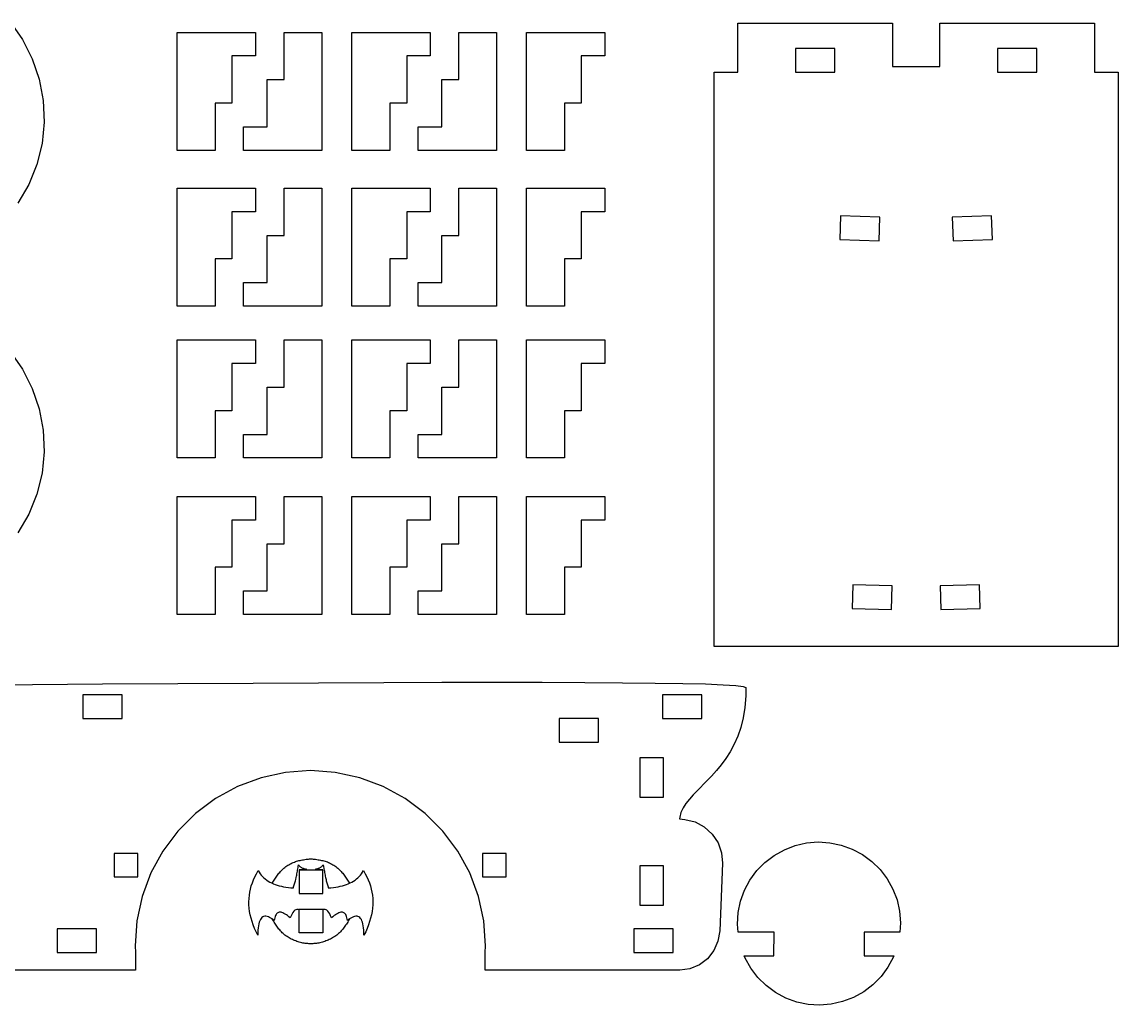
# Model space of a CAD drawing. Extents: x -3458 to 3458, y -2251 to 2251.
# Drawn here: x 2040 to 3378, y 984 to 2183 of the extents above; entities that cross this region are included whole.
import ezdxf

# ---------------------------------------------------------------- set-up
doc = ezdxf.new("R2010")
doc.units = 0
doc.header["$MEASUREMENT"] = 0
doc.layers.get('0').update_dxf_attribs({"linetype": 'CONTINUOUS'})

msp = doc.modelspace()

# ---------------------------------------------------------------- linework, layer by layer
for p, q in [((2025.8, 2183.4), (2041, 2161.8)), ((2913.8, 2122.2), (2913.8, 2181.9)), ((2913.8, 2181.9), (3102.6, 2181.9)), ((3102.6, 2181.9), (3102.6, 2128.9)), ((3160.2, 2128.9), (3160.2, 2181.9)), ((3160.2, 2181.9), (3349, 2181.9)), ((3349, 2181.9), (3349, 2122.2)), ((2229.8, 2026.6), (2229.8, 2170.6)), ((2229.8, 2170.6), (2325.4, 2170.6)), ((2325.4, 2170.6), (2325.4, 2141.8)), ((2360.2, 2113), (2360.2, 2170.6)), ((2360.2, 2170.6), (2406.4, 2170.6)), ((2406.4, 2170.6), (2406.4, 2026.6)), ((2442.9, 2170.6), (2538.6, 2170.6)), ((2442.9, 2026.6), (2442.9, 2170.6)), ((2538.6, 2170.6), (2538.6, 2141.8)), ((2573.3, 2170.6), (2619.5, 2170.6)), ((2573.3, 2113), (2573.3, 2170.6)), ((2619.5, 2170.6), (2619.5, 2026.6)), ((2656, 2026.6), (2656, 2170.6)), ((2656, 2170.6), (2751.7, 2170.6)), ((2751.7, 2170.6), (2751.7, 2141.8)), ((2041, 2161.8), (2053, 2138.3)), ((2325.4, 2141.8), (2296.6, 2141.8)), ((2296.6, 2141.8), (2296.6, 2084.2)), ((2538.6, 2141.8), (2509.8, 2141.8)), ((2509.8, 2141.8), (2509.8, 2084.2)), ((2751.7, 2141.8), (2722.9, 2141.8)), ((2722.9, 2141.8), (2722.9, 2084.2)), ((3032.2, 2151), (2984.2, 2151)), ((2984.2, 2151), (2984.2, 2122.2)), ((3032.2, 2122.2), (3032.2, 2151)), ((3230.6, 2151), (3230.6, 2122.2)), ((3278.6, 2151), (3230.6, 2151)), ((3278.6, 2122.2), (3278.6, 2151)), ((2053, 2138.3), (2061.5, 2113.4)), ((3102.6, 2128.9), (3160.2, 2128.9)), ((2061.5, 2113.4), (2066.4, 2087.5)), ((2885, 1421.2), (2885, 2122.2)), ((2885, 2122.2), (2913.8, 2122.2)), ((2984.2, 2122.2), (3032.2, 2122.2)), ((3230.6, 2122.2), (3278.6, 2122.2)), ((3349, 2122.2), (3377.8, 2122.2)), ((3377.8, 2122.2), (3377.8, 1421.2)), ((2339.5, 2055.4), (2339.5, 2113)), ((2339.5, 2113), (2360.2, 2113)), ((2552.6, 2055.4), (2552.6, 2113)), ((2552.6, 2113), (2573.3, 2113)), ((2066.4, 2087.5), (2067.5, 2061.1)), ((2296.6, 2084.2), (2276, 2084.2)), ((2276, 2084.2), (2276, 2026.6)), ((2509.8, 2084.2), (2489.1, 2084.2)), ((2489.1, 2084.2), (2489.1, 2026.6)), ((2722.9, 2084.2), (2702.2, 2084.2)), ((2702.2, 2084.2), (2702.2, 2026.6)), ((2067.5, 2061.1), (2064.9, 2034.9)), ((2310.7, 2026.6), (2310.7, 2055.4)), ((2310.7, 2055.4), (2339.5, 2055.4)), ((2523.8, 2026.6), (2523.8, 2055.4)), ((2523.8, 2055.4), (2552.6, 2055.4)), ((2064.9, 2034.9), (2058.6, 2009.3)), ((2276, 2026.6), (2229.8, 2026.6)), ((2406.4, 2026.6), (2310.7, 2026.6)), ((2489.1, 2026.6), (2442.9, 2026.6)), ((2619.5, 2026.6), (2523.8, 2026.6)), ((2702.2, 2026.6), (2656, 2026.6)), ((2058.6, 2009.3), (2048.7, 1984.9)), ((2048.7, 1984.9), (2035.4, 1962.1)), ((2229.8, 1836.5), (2229.8, 1980.5)), ((2229.8, 1980.5), (2325.4, 1980.5)), ((2325.4, 1980.5), (2325.4, 1951.7)), ((2360.2, 1980.5), (2406.4, 1980.5)), ((2360.2, 1922.9), (2360.2, 1980.5)), ((2406.4, 1980.5), (2406.4, 1836.5)), ((2442.9, 1836.5), (2442.9, 1980.5)), ((2442.9, 1980.5), (2538.6, 1980.5)), ((2538.6, 1980.5), (2538.6, 1951.7)), ((2573.3, 1980.5), (2619.5, 1980.5)), ((2573.3, 1922.9), (2573.3, 1980.5)), ((2619.5, 1980.5), (2619.5, 1836.5)), ((2656, 1836.5), (2656, 1980.5)), ((2656, 1980.5), (2751.7, 1980.5)), ((2751.7, 1980.5), (2751.7, 1951.7)), ((2325.4, 1951.7), (2296.6, 1951.7)), ((2296.6, 1951.7), (2296.6, 1894.1)), ((2538.6, 1951.7), (2509.8, 1951.7)), ((2509.8, 1951.7), (2509.8, 1894.1)), ((2751.7, 1951.7), (2722.9, 1951.7)), ((2722.9, 1951.7), (2722.9, 1894.1)), ((3039.3, 1946.6), (3038.4, 1917.8)), ((3087.3, 1945.1), (3039.3, 1946.6)), ((3086.4, 1916.3), (3087.3, 1945.1)), ((3223.5, 1946.6), (3175.5, 1945.1)), ((3175.5, 1945.1), (3176.4, 1916.3)), ((3224.4, 1917.8), (3223.5, 1946.6)), ((2339.5, 1865.3), (2339.5, 1922.9)), ((2339.5, 1922.9), (2360.2, 1922.9)), ((2552.6, 1865.3), (2552.6, 1922.9)), ((2552.6, 1922.9), (2573.3, 1922.9)), ((3038.4, 1917.8), (3086.4, 1916.3)), ((3176.4, 1916.3), (3224.4, 1917.8)), ((2276, 1894.1), (2276, 1836.5)), ((2296.6, 1894.1), (2276, 1894.1)), ((2509.8, 1894.1), (2489.1, 1894.1)), ((2489.1, 1894.1), (2489.1, 1836.5)), ((2722.9, 1894.1), (2702.2, 1894.1)), ((2702.2, 1894.1), (2702.2, 1836.5)), ((2310.7, 1836.5), (2310.7, 1865.3)), ((2310.7, 1865.3), (2339.5, 1865.3)), ((2523.8, 1836.5), (2523.8, 1865.3)), ((2523.8, 1865.3), (2552.6, 1865.3)), ((2276, 1836.5), (2229.8, 1836.5)), ((2406.4, 1836.5), (2310.7, 1836.5)), ((2489.1, 1836.5), (2442.9, 1836.5)), ((2619.5, 1836.5), (2523.8, 1836.5)), ((2702.2, 1836.5), (2656, 1836.5)), ((2229.8, 1651.2), (2229.8, 1795.2)), ((2229.8, 1795.2), (2325.4, 1795.2)), ((2325.4, 1795.2), (2325.4, 1766.4)), ((2360.2, 1795.2), (2406.4, 1795.2)), ((2360.2, 1737.6), (2360.2, 1795.2)), ((2406.4, 1795.2), (2406.4, 1651.2)), ((2442.9, 1651.2), (2442.9, 1795.2)), ((2442.9, 1795.2), (2538.6, 1795.2)), ((2538.6, 1795.2), (2538.6, 1766.4)), ((2573.3, 1795.2), (2619.5, 1795.2)), ((2573.3, 1737.6), (2573.3, 1795.2)), ((2619.5, 1795.2), (2619.5, 1651.2)), ((2656, 1651.2), (2656, 1795.2)), ((2656, 1795.2), (2751.7, 1795.2)), ((2751.7, 1795.2), (2751.7, 1766.4)), ((2025.8, 1781.1), (2041, 1759.5)), ((2325.4, 1766.4), (2296.6, 1766.4)), ((2296.6, 1766.4), (2296.6, 1708.8)), ((2538.6, 1766.4), (2509.8, 1766.4)), ((2509.8, 1766.4), (2509.8, 1708.8)), ((2722.9, 1766.4), (2722.9, 1708.8)), ((2751.7, 1766.4), (2722.9, 1766.4)), ((2041, 1759.5), (2053, 1736)), ((2053, 1736), (2061.5, 1711.1)), ((2339.5, 1680), (2339.5, 1737.6)), ((2339.5, 1737.6), (2360.2, 1737.6)), ((2552.6, 1680), (2552.6, 1737.6)), ((2552.6, 1737.6), (2573.3, 1737.6)), ((2061.5, 1711.1), (2066.4, 1685.2)), ((2296.6, 1708.8), (2276, 1708.8)), ((2276, 1708.8), (2276, 1651.2)), ((2509.8, 1708.8), (2489.1, 1708.8)), ((2489.1, 1708.8), (2489.1, 1651.2)), ((2722.9, 1708.8), (2702.2, 1708.8)), ((2702.2, 1708.8), (2702.2, 1651.2)), ((2066.4, 1685.2), (2067.5, 1658.8)), ((2310.7, 1680), (2339.5, 1680)), ((2310.7, 1651.2), (2310.7, 1680)), ((2523.8, 1651.2), (2523.8, 1680)), ((2523.8, 1680), (2552.6, 1680)), ((2067.5, 1658.8), (2064.9, 1632.6)), ((2276, 1651.2), (2229.8, 1651.2)), ((2406.4, 1651.2), (2310.7, 1651.2)), ((2489.1, 1651.2), (2442.9, 1651.2)), ((2619.5, 1651.2), (2523.8, 1651.2)), ((2702.2, 1651.2), (2656, 1651.2)), ((2064.9, 1632.6), (2058.6, 1607)), ((2058.6, 1607), (2048.7, 1582.6)), ((2229.8, 1460.2), (2229.8, 1604.2)), ((2229.8, 1604.2), (2325.4, 1604.2)), ((2325.4, 1604.2), (2325.4, 1575.4)), ((2360.2, 1604.2), (2406.4, 1604.2)), ((2360.2, 1546.6), (2360.2, 1604.2)), ((2406.4, 1604.2), (2406.4, 1460.2)), ((2442.9, 1460.2), (2442.9, 1604.2)), ((2442.9, 1604.2), (2538.6, 1604.2)), ((2538.6, 1604.2), (2538.6, 1575.4)), ((2573.3, 1604.2), (2619.5, 1604.2)), ((2573.3, 1546.6), (2573.3, 1604.2)), ((2619.5, 1604.2), (2619.5, 1460.2)), ((2656, 1460.2), (2656, 1604.2)), ((2656, 1604.2), (2751.7, 1604.2)), ((2751.7, 1604.2), (2751.7, 1575.4)), ((2048.7, 1582.6), (2035.4, 1559.8)), ((2325.4, 1575.4), (2296.6, 1575.4)), ((2296.6, 1575.4), (2296.6, 1517.8)), ((2538.6, 1575.4), (2509.8, 1575.4)), ((2509.8, 1575.4), (2509.8, 1517.8)), ((2751.7, 1575.4), (2722.9, 1575.4)), ((2722.9, 1575.4), (2722.9, 1517.8)), ((2339.5, 1489), (2339.5, 1546.6)), ((2339.5, 1546.6), (2360.2, 1546.6)), ((2552.6, 1489), (2552.6, 1546.6)), ((2552.6, 1546.6), (2573.3, 1546.6)), ((2296.6, 1517.8), (2276, 1517.8)), ((2276, 1517.8), (2276, 1460.2)), ((2509.8, 1517.8), (2489.1, 1517.8)), ((2489.1, 1517.8), (2489.1, 1460.2)), ((2722.9, 1517.8), (2702.2, 1517.8)), ((2702.2, 1517.8), (2702.2, 1460.2)), ((2310.7, 1460.2), (2310.7, 1489)), ((2310.7, 1489), (2339.5, 1489)), ((2523.8, 1460.2), (2523.8, 1489)), ((2523.8, 1489), (2552.6, 1489)), ((3054.2, 1496.5), (3053.3, 1467.7)), ((3102.2, 1495), (3054.2, 1496.5)), ((3101.3, 1466.3), (3102.2, 1495)), ((3208.6, 1496.5), (3160.7, 1495)), ((3160.7, 1495), (3161.5, 1466.3)), ((3209.5, 1467.7), (3208.6, 1496.5)), ((2276, 1460.2), (2229.8, 1460.2)), ((2406.4, 1460.2), (2310.7, 1460.2)), ((2489.1, 1460.2), (2442.9, 1460.2)), ((2619.5, 1460.2), (2523.8, 1460.2)), ((2702.2, 1460.2), (2656, 1460.2)), ((3053.3, 1467.7), (3101.3, 1466.3)), ((3161.5, 1466.3), (3209.5, 1467.7)), ((3377.8, 1421.2), (2885, 1421.2)), ((2552.5, 1377.6), (2616.9, 1377.6)), ((2616.9, 1377.6), (2675.1, 1377.6)), ((1697.3, 1371.3), (2138.7, 1375.4)), ((2138.7, 1375.4), (2322.6, 1376.6)), ((2322.6, 1376.6), (2482, 1377.4)), ((2482, 1377.4), (2552.5, 1377.6)), ((2675.1, 1377.6), (2727.3, 1377.4)), ((2727.3, 1377.4), (2773.2, 1377)), ((2773.2, 1377), (2813.1, 1376.6)), ((2813.1, 1376.6), (2846.8, 1376)), ((2846.8, 1376), (2874.4, 1375.4)), ((2874.4, 1375.4), (2895.9, 1374.5)), ((2895.9, 1374.5), (2911.3, 1373.6)), ((2911.3, 1373.6), (2920.5, 1372.5)), ((2920.5, 1372.5), (2923.6, 1371.3)), ((2923.6, 1371.3), (2923.6, 1360.9)), ((2114.8, 1362), (2114.8, 1333.2)), ((2162.8, 1362), (2114.8, 1362)), ((2162.8, 1333.2), (2162.8, 1362)), ((2821.9, 1362), (2821.9, 1333.2)), ((2869.9, 1362), (2821.9, 1362)), ((2869.9, 1333.2), (2869.9, 1362)), ((2923.6, 1360.9), (2922.5, 1346.9)), ((2922.5, 1346.9), (2920.4, 1334.1)), ((2114.8, 1333.2), (2162.8, 1333.2)), ((2695.8, 1333.2), (2695.8, 1304.4)), ((2743.9, 1333.2), (2695.8, 1333.2)), ((2743.9, 1304.4), (2743.9, 1333.2)), ((2821.9, 1333.2), (2869.9, 1333.2)), ((2920.4, 1334.1), (2917.4, 1322.4)), ((2913.7, 1311.6), (2909.4, 1301.8)), ((2917.4, 1322.4), (2913.7, 1311.6)), ((2695.8, 1304.4), (2743.9, 1304.4)), ((2909.4, 1301.8), (2904.4, 1292.7)), ((2823, 1285.2), (2794.2, 1285.2)), ((2794.2, 1285.2), (2794.2, 1237.2)), ((2823, 1237.2), (2823, 1285.2)), ((2899.1, 1284.4), (2893.5, 1276.8)), ((2904.4, 1292.7), (2899.1, 1284.4)), ((2893.5, 1276.8), (2887.7, 1269.7)), ((2332.1, 1261), (2303.5, 1250.3)), ((2361.9, 1267.5), (2332.1, 1261)), ((2392.3, 1269.7), (2361.9, 1267.5)), ((2422.7, 1267.5), (2392.3, 1269.7)), ((2452.5, 1261), (2422.7, 1267.5)), ((2481.1, 1250.3), (2452.5, 1261)), ((2881.7, 1263.1), (2875.8, 1257)), ((2887.7, 1269.7), (2881.7, 1263.1)), ((2303.5, 1250.3), (2276.7, 1235.7)), ((2507.9, 1235.7), (2481.1, 1250.3)), ((2864.5, 1245.6), (2859.4, 1240.2)), ((2875.8, 1257), (2864.5, 1245.6)), ((2276.7, 1235.7), (2252.3, 1217.5)), ((2532.3, 1217.5), (2507.9, 1235.7)), ((2794.2, 1237.2), (2823, 1237.2)), ((2854.7, 1234.8), (2850.6, 1229.5)), ((2859.4, 1240.2), (2854.7, 1234.8)), ((2252.3, 1217.5), (2230.7, 1195.9)), ((2553.9, 1195.9), (2532.3, 1217.5)), ((2844.5, 1218.6), (2842.9, 1212.9)), ((2847.1, 1224.2), (2844.5, 1218.6)), ((2850.6, 1229.5), (2847.1, 1224.2)), ((2842.9, 1212.9), (2842.6, 1210.8)), ((2842.6, 1210.8), (2849.3, 1210)), ((2849.3, 1210), (2861.6, 1207)), ((2861.6, 1207), (2872.9, 1200.9)), ((2230.7, 1195.9), (2212.4, 1171.5)), ((2572.2, 1171.5), (2553.9, 1195.9)), ((2872.9, 1200.9), (2882.5, 1192.2)), ((2882.5, 1192.2), (2889.7, 1181.4)), ((2889.7, 1181.4), (2894, 1169.3)), ((2970.7, 1173.2), (2984, 1178.3)), ((2984, 1178.3), (2997.8, 1181.4)), ((2997.8, 1181.4), (3012, 1182.6)), ((3012, 1182.6), (3026.1, 1181.7)), ((3026.1, 1181.7), (3040.1, 1178.8)), ((3040.1, 1178.8), (3053.4, 1173.9)), ((2181.6, 1168.7), (2152.8, 1168.7)), ((2152.8, 1168.7), (2152.8, 1139.9)), ((2181.6, 1139.9), (2181.6, 1168.7)), ((2212.4, 1171.5), (2197.8, 1144.8)), ((2586.8, 1144.8), (2572.2, 1171.5)), ((2631.3, 1168.7), (2602.5, 1168.7)), ((2602.5, 1168.7), (2602.5, 1139.9)), ((2631.3, 1139.9), (2631.3, 1168.7)), ((2894, 1169.3), (2895.2, 1156.7)), ((2947, 1157.7), (2958.3, 1166.3)), ((2958.3, 1166.3), (2970.7, 1173.2)), ((3053.4, 1173.9), (3065.9, 1167.2)), ((3065.9, 1167.2), (3077.3, 1158.8)), ((2359, 1149.7), (2360.1, 1150.7)), ((2360.1, 1150.7), (2361.3, 1151.6)), ((2361.3, 1151.6), (2362.4, 1152.5)), ((2362.4, 1152.5), (2363.6, 1153.3)), ((2363.6, 1153.3), (2364.9, 1154.2)), ((2364.9, 1154.2), (2366.1, 1154.9)), ((2366.1, 1154.9), (2367.4, 1155.7)), ((2367.4, 1155.7), (2368.7, 1156.4)), ((2368.7, 1156.4), (2370.1, 1157)), ((2370.1, 1157), (2371.4, 1157.6)), ((2371.4, 1157.6), (2372.8, 1158.1)), ((2372.8, 1158.1), (2374.1, 1158.6)), ((2374.1, 1158.6), (2375.5, 1159.1)), ((2375.5, 1159.1), (2376.9, 1159.5)), ((2376.9, 1159.5), (2378.3, 1159.9)), ((2376.9, 1149.9), (2377.2, 1151.5)), ((2377.2, 1151.5), (2377.4, 1153.1)), ((2377.4, 1153.1), (2377.7, 1154.7)), ((2377.7, 1154.7), (2378.1, 1154.2)), ((2378.1, 1154.2), (2378.5, 1153.7)), ((2378.3, 1159.9), (2379.8, 1160.2)), ((2378.5, 1153.7), (2379, 1153.2)), ((2379, 1153.2), (2379.6, 1152.8)), ((2379.6, 1152.8), (2380.1, 1152.3)), ((2379.8, 1160.2), (2381.2, 1160.5)), ((2380.1, 1152.3), (2380.7, 1151.9)), ((2380.7, 1151.9), (2381.4, 1151.5)), ((2381.2, 1160.5), (2382.6, 1160.8)), ((2381.4, 1151.5), (2382, 1151.2)), ((2382, 1151.2), (2382.8, 1150.8)), ((2382.6, 1160.8), (2384.1, 1161)), ((2382.8, 1150.8), (2383.5, 1150.5)), ((2383.5, 1150.5), (2384.3, 1150.3)), ((2384.1, 1161), (2385.5, 1161.3)), ((2384.3, 1150.3), (2385.1, 1150)), ((2385.5, 1161.3), (2387, 1161.5)), ((2387, 1161.5), (2388.5, 1161.6)), ((2388.5, 1161.6), (2389.9, 1161.8)), ((2389.9, 1161.8), (2391.4, 1162)), ((2391.4, 1162), (2392.9, 1162.2)), ((2392.9, 1162.2), (2394.3, 1162)), ((2394.3, 1162), (2395.8, 1161.8)), ((2395.8, 1161.8), (2397.3, 1161.6)), ((2397.3, 1161.6), (2398.7, 1161.5)), ((2398.7, 1161.5), (2400.2, 1161.3)), ((2400.2, 1161.3), (2401.6, 1161)), ((2400.6, 1150), (2401.5, 1150.3)), ((2401.5, 1150.3), (2402.3, 1150.5)), ((2401.6, 1161), (2403.1, 1160.8)), ((2402.3, 1150.5), (2403, 1150.8)), ((2403, 1150.8), (2403.7, 1151.2)), ((2403.1, 1160.8), (2404.5, 1160.5)), ((2403.7, 1151.2), (2404.4, 1151.5)), ((2404.4, 1151.5), (2405, 1151.9)), ((2404.5, 1160.5), (2406, 1160.2)), ((2405, 1151.9), (2405.6, 1152.3)), ((2405.6, 1152.3), (2406.2, 1152.8)), ((2406, 1160.2), (2407.4, 1159.9)), ((2406.2, 1152.8), (2406.7, 1153.2)), ((2406.7, 1153.2), (2407.2, 1153.7)), ((2407.2, 1153.7), (2407.7, 1154.2)), ((2407.4, 1159.9), (2408.8, 1159.5)), ((2407.7, 1154.2), (2408.1, 1154.7)), ((2408.1, 1154.7), (2408.3, 1153.1)), ((2408.3, 1153.1), (2408.8, 1149.9)), ((2408.8, 1159.5), (2410.2, 1159.1)), ((2410.2, 1159.1), (2411.6, 1158.7)), ((2411.6, 1158.7), (2413, 1158.2)), ((2413, 1158.2), (2414.3, 1157.6)), ((2414.3, 1157.6), (2415.7, 1157)), ((2415.7, 1157), (2417, 1156.4)), ((2417, 1156.4), (2418.3, 1155.7)), ((2418.3, 1155.7), (2419.6, 1154.9)), ((2419.6, 1154.9), (2420.8, 1154.2)), ((2420.8, 1154.2), (2422.1, 1153.4)), ((2422.1, 1153.4), (2423.3, 1152.5)), ((2423.3, 1152.5), (2424.5, 1151.6)), ((2424.5, 1151.6), (2425.6, 1150.7)), ((2425.6, 1150.7), (2426.7, 1149.7)), ((2794.2, 1153.3), (2794.2, 1105.4)), ((2823, 1153.3), (2794.2, 1153.3)), ((2823, 1105.4), (2823, 1153.3)), ((2895.2, 1156.7), (2892, 1074)), ((2937.1, 1147.6), (2947, 1157.7)), ((3077.3, 1158.8), (3087.5, 1148.9)), ((2152.8, 1139.9), (2181.6, 1139.9)), ((2197.8, 1144.8), (2187.2, 1116.2)), ((2323, 1136.5), (2324.6, 1140.2)), ((2324.6, 1140.2), (2326.5, 1143.9)), ((2326.5, 1143.9), (2328.6, 1147.6)), ((2328.6, 1147.6), (2329.8, 1145.6)), ((2329.8, 1145.6), (2331.1, 1143.8)), ((2331.1, 1143.8), (2332.4, 1142.1)), ((2332.4, 1142.1), (2333.9, 1140.5)), ((2333.9, 1140.5), (2335.5, 1139)), ((2335.5, 1139), (2337.1, 1137.5)), ((2337.1, 1137.5), (2339, 1136.1)), ((2348.1, 1135.9), (2348.9, 1137.2)), ((2348.9, 1137.2), (2349.7, 1138.4)), ((2349.7, 1138.4), (2350.5, 1139.6)), ((2350.5, 1139.6), (2351.4, 1140.8)), ((2351.4, 1140.8), (2352.2, 1142)), ((2352.2, 1142), (2353.1, 1143.2)), ((2353.1, 1143.2), (2354, 1144.4)), ((2354, 1144.4), (2354.9, 1145.5)), ((2354.9, 1145.5), (2355.9, 1146.6)), ((2355.9, 1146.6), (2356.9, 1147.6)), ((2356.9, 1147.6), (2357.9, 1148.7)), ((2357.9, 1148.7), (2359, 1149.7)), ((2374.4, 1136.7), (2375, 1139.4)), ((2375, 1139.4), (2375.3, 1140.8)), ((2375.3, 1140.8), (2375.6, 1142.3)), ((2375.6, 1142.3), (2375.9, 1143.8)), ((2375.9, 1143.8), (2376.1, 1145.2)), ((2376.1, 1145.2), (2376.4, 1146.8)), ((2376.4, 1146.8), (2376.7, 1148.3)), ((2376.7, 1148.3), (2376.9, 1149.9)), ((2387.8, 1149.3), (2378.5, 1148.7)), ((2378.5, 1148.7), (2378.5, 1119.9)), ((2378.5, 1148.7), (2407.3, 1148.7)), ((2385.1, 1150), (2386, 1149.7)), ((2386, 1149.7), (2386.8, 1149.5)), ((2386.8, 1149.5), (2387.8, 1149.3)), ((2398, 1149.3), (2398.9, 1149.5)), ((2401.7, 1148.9), (2398, 1149.3)), ((2398.9, 1149.5), (2399.8, 1149.7)), ((2399.8, 1149.7), (2400.6, 1150)), ((2407.3, 1148.7), (2401.7, 1148.9)), ((2407.3, 1119.9), (2407.3, 1148.7)), ((2407.3, 1148.7), (2407.3, 1148.7)), ((2408.8, 1149.9), (2409.1, 1148.3)), ((2409.1, 1148.3), (2409.4, 1146.8)), ((2409.4, 1146.8), (2409.6, 1145.2)), ((2409.6, 1145.2), (2409.9, 1143.8)), ((2409.9, 1143.8), (2410.2, 1142.3)), ((2410.2, 1142.3), (2410.5, 1140.8)), ((2410.5, 1140.8), (2410.8, 1139.4)), ((2410.8, 1139.4), (2411.1, 1138)), ((2411.1, 1138), (2411.4, 1136.7)), ((2426.7, 1149.7), (2427.8, 1148.7)), ((2427.8, 1148.7), (2428.8, 1147.7)), ((2428.8, 1147.7), (2429.8, 1146.6)), ((2429.8, 1146.6), (2430.8, 1145.5)), ((2430.8, 1145.5), (2431.7, 1144.4)), ((2431.7, 1144.4), (2432.6, 1143.2)), ((2432.6, 1143.2), (2433.5, 1142)), ((2433.5, 1142), (2434.4, 1140.9)), ((2434.4, 1140.9), (2435.2, 1139.6)), ((2435.2, 1139.6), (2436, 1138.4)), ((2436, 1138.4), (2436.8, 1137.2)), ((2436.8, 1137.2), (2437.6, 1135.9)), ((2446.8, 1136.1), (2448.6, 1137.5)), ((2448.6, 1137.5), (2450.3, 1139)), ((2450.3, 1139), (2451.9, 1140.5)), ((2451.9, 1140.5), (2453.3, 1142.1)), ((2453.3, 1142.1), (2454.7, 1143.8)), ((2454.7, 1143.8), (2455.9, 1145.6)), ((2455.9, 1145.6), (2457.1, 1147.6)), ((2457.1, 1147.6), (2459.2, 1143.9)), ((2459.2, 1143.9), (2461.1, 1140.2)), ((2461.1, 1140.2), (2462.8, 1136.5)), ((2597.4, 1116.2), (2586.8, 1144.8)), ((2602.5, 1139.9), (2631.3, 1139.9)), ((2928.7, 1136.1), (2937.1, 1147.6)), ((3087.5, 1148.9), (3096.1, 1137.6)), ((3096.1, 1137.6), (3103, 1125.2)), ((2318.5, 1121.4), (2319.2, 1125.2)), ((2319.2, 1125.2), (2320.2, 1129)), ((2320.2, 1129), (2321.5, 1132.8)), ((2321.5, 1132.8), (2323, 1136.5)), ((2339, 1136.1), (2340.8, 1134.9)), ((2340.8, 1134.9), (2342.8, 1133.7)), ((2342.8, 1133.7), (2344.9, 1132.6)), ((2344.9, 1132.6), (2345.8, 1132.2)), ((2344.9, 1132.6), (2345.8, 1132.2)), ((2345.8, 1132.2), (2346.6, 1133.4)), ((2345.8, 1132.2), (2345.8, 1132.2)), ((2345.8, 1132.2), (2345.9, 1132.2)), ((2345.9, 1132.2), (2347.1, 1131.6)), ((2346.6, 1133.4), (2347.4, 1134.7)), ((2347.1, 1131.6), (2349.4, 1130.7)), ((2347.4, 1134.7), (2348.1, 1135.9)), ((2349.4, 1130.7), (2351.8, 1129.8)), ((2351.8, 1129.8), (2354.3, 1129.1)), ((2354.3, 1129.1), (2356.9, 1128.5)), ((2356.9, 1128.5), (2359.7, 1127.9)), ((2359.7, 1127.9), (2362.5, 1127.4)), ((2362.5, 1127.4), (2365.4, 1127)), ((2365.4, 1127), (2368.4, 1126.8)), ((2368.4, 1126.8), (2371.6, 1126.6)), ((2371.6, 1126.6), (2371.9, 1127.7)), ((2371.9, 1127.7), (2372.7, 1130.2)), ((2372.7, 1130.2), (2373.4, 1132.7)), ((2373.4, 1132.7), (2373.7, 1134)), ((2373.7, 1134), (2374, 1135.3)), ((2374, 1135.3), (2374.4, 1136.7)), ((2411.4, 1136.7), (2411.7, 1135.3)), ((2411.7, 1135.3), (2412.1, 1134)), ((2412.1, 1134), (2412.4, 1132.7)), ((2412.4, 1132.7), (2412.7, 1131.4)), ((2412.7, 1131.4), (2413.1, 1130.2)), ((2413.1, 1130.2), (2413.5, 1128.9)), ((2413.5, 1128.9), (2413.8, 1127.7)), ((2413.8, 1127.7), (2414.2, 1126.6)), ((2414.2, 1126.6), (2417.3, 1126.8)), ((2417.3, 1126.8), (2420.4, 1127)), ((2420.4, 1127), (2423.3, 1127.4)), ((2423.3, 1127.4), (2426.1, 1127.9)), ((2426.1, 1127.9), (2428.8, 1128.5)), ((2428.8, 1128.5), (2431.4, 1129.1)), ((2431.4, 1129.1), (2433.9, 1129.8)), ((2433.9, 1129.8), (2436.3, 1130.7)), ((2436.3, 1130.7), (2438.6, 1131.6)), ((2437.6, 1135.9), (2438.4, 1134.7)), ((2438.4, 1134.7), (2439.1, 1133.4)), ((2438.6, 1131.6), (2439.9, 1132.2)), ((2439.1, 1133.4), (2439.9, 1132.2)), ((2439.9, 1132.2), (2440.9, 1132.6)), ((2439.9, 1132.2), (2440.9, 1132.6)), ((2439.9, 1132.2), (2439.9, 1132.2)), ((2439.9, 1132.2), (2439.9, 1132.2)), ((2440.9, 1132.6), (2442.9, 1133.7)), ((2442.9, 1133.7), (2444.9, 1134.9)), ((2444.9, 1134.9), (2446.8, 1136.1)), ((2462.8, 1136.5), (2464.3, 1132.8)), ((2464.3, 1132.8), (2465.5, 1129)), ((2465.5, 1129), (2466.5, 1125.2)), ((2466.5, 1125.2), (2467.3, 1121.4)), ((2917.1, 1110.3), (2922, 1123.6)), ((2922, 1123.6), (2928.7, 1136.1)), ((3103, 1125.2), (3108.1, 1111.9)), ((2187.2, 1116.2), (2180.6, 1086.4)), ((2317.4, 1109.7), (2317.5, 1113.6)), ((2317.5, 1113.6), (2317.9, 1117.5)), ((2317.9, 1117.5), (2318.5, 1121.4)), ((2378.5, 1119.9), (2407.3, 1119.9)), ((2467.3, 1121.4), (2467.9, 1117.5)), ((2467.9, 1117.5), (2468.3, 1113.6)), ((2468.3, 1113.6), (2468.4, 1109.7)), ((2603.9, 1086.4), (2597.4, 1116.2)), ((2914.2, 1096.4), (2917.1, 1110.3)), ((3108.1, 1111.9), (3111.2, 1098.1)), ((2317.4, 1105.7), (2317.4, 1109.7)), ((2317.7, 1101.7), (2317.4, 1105.7)), ((2318.2, 1097.7), (2317.7, 1101.7)), ((2319, 1093.7), (2318.2, 1097.7)), ((2354.3, 1096.8), (2353.4, 1096.6)), ((2355.4, 1096.9), (2354.3, 1096.8)), ((2356.5, 1096.8), (2355.4, 1096.9)), ((2357.6, 1096.5), (2356.5, 1096.8)), ((2372.1, 1098.1), (2371, 1096.6)), ((2373.2, 1099.2), (2372.1, 1098.1)), ((2374.4, 1100), (2373.2, 1099.2)), ((2375.6, 1100.4), (2374.4, 1100)), ((2376.8, 1100.4), (2375.6, 1100.4)), ((2378, 1100.1), (2376.8, 1100.4)), ((2378.5, 1099.8), (2378, 1100.1)), ((2378.5, 1100.7), (2407.3, 1100.7)), ((2378.5, 1099.8), (2378.5, 1100.7)), ((2378.5, 1071.9), (2378.5, 1099.8)), ((2407.3, 1100.7), (2407.3, 1099.8)), ((2407.8, 1100.1), (2407.3, 1099.8)), ((2407.3, 1099.8), (2407.3, 1071.9)), ((2409, 1100.4), (2407.8, 1100.1)), ((2410.2, 1100.4), (2409, 1100.4)), ((2411.4, 1100), (2410.2, 1100.4)), ((2412.5, 1099.2), (2411.4, 1100)), ((2413.7, 1098.1), (2412.5, 1099.2)), ((2414.8, 1096.6), (2413.7, 1098.1)), ((2429.3, 1096.8), (2428.2, 1096.5)), ((2430.4, 1096.9), (2429.3, 1096.8)), ((2431.4, 1096.8), (2430.4, 1096.9)), ((2432.3, 1096.6), (2431.4, 1096.8)), ((2467.5, 1097.7), (2466.8, 1093.7)), ((2468, 1101.7), (2467.5, 1097.7)), ((2468.3, 1105.7), (2468, 1101.7)), ((2468.4, 1109.7), (2468.3, 1105.7)), ((2794.2, 1105.4), (2823, 1105.4)), ((3111.2, 1098.1), (3112.4, 1083.9)), ((2180.6, 1086.4), (2178.5, 1056)), ((2319.9, 1089.6), (2319, 1093.7)), ((2321.1, 1085.5), (2319.9, 1089.6)), ((2322.5, 1081.3), (2321.1, 1085.5)), ((2329.9, 1084.7), (2329.3, 1082.7)), ((2330.5, 1086.5), (2329.9, 1084.7)), ((2331.3, 1088), (2330.5, 1086.5)), ((2332.1, 1089.3), (2331.3, 1088)), ((2333.1, 1090.3), (2332.1, 1089.3)), ((2334.1, 1091.1), (2333.1, 1090.3)), ((2335.3, 1091.6), (2334.1, 1091.1)), ((2336.6, 1091.9), (2335.3, 1091.6)), ((2337.9, 1091.9), (2336.6, 1091.9)), ((2339.4, 1091.7), (2337.9, 1091.9)), ((2341, 1091.2), (2339.4, 1091.7)), ((2342.6, 1090.5), (2341, 1091.2)), ((2345.6, 1088.8), (2342.6, 1090.5)), ((2345.7, 1088.8), (2342.6, 1090.5)), ((2346.4, 1087.5), (2345.6, 1088.8)), ((2346.3, 1088.3), (2345.7, 1088.8)), ((2348.3, 1086.8), (2346.3, 1088.3)), ((2347.2, 1086.2), (2346.4, 1087.5)), ((2348, 1084.9), (2347.2, 1086.2)), ((2348.8, 1083.7), (2348, 1084.9)), ((2348.5, 1088.6), (2348.3, 1086.8)), ((2348.9, 1090.2), (2348.5, 1088.6)), ((2349.6, 1082.4), (2348.8, 1083.7)), ((2349.3, 1091.6), (2348.9, 1090.2)), ((2349.8, 1092.8), (2349.3, 1091.6)), ((2350.4, 1093.9), (2349.8, 1092.8)), ((2351, 1094.8), (2350.4, 1093.9)), ((2351.8, 1095.6), (2351, 1094.8)), ((2352.6, 1096.2), (2351.8, 1095.6)), ((2353.4, 1096.6), (2352.6, 1096.2)), ((2358.8, 1096.1), (2357.6, 1096.5)), ((2360.1, 1095.5), (2358.8, 1096.1)), ((2361.5, 1094.7), (2360.1, 1095.5)), ((2363, 1093.8), (2361.5, 1094.7)), ((2364.5, 1092.7), (2363, 1093.8)), ((2366.1, 1091.4), (2364.5, 1092.7)), ((2367.7, 1089.9), (2366.1, 1091.4)), ((2368.8, 1092.5), (2367.7, 1089.9)), ((2369.9, 1094.8), (2368.8, 1092.5)), ((2371, 1096.6), (2369.9, 1094.8)), ((2415.9, 1094.8), (2414.8, 1096.6)), ((2417, 1092.5), (2415.9, 1094.8)), ((2418, 1089.9), (2417, 1092.5)), ((2419.7, 1091.4), (2418, 1089.9)), ((2421.3, 1092.7), (2419.7, 1091.4)), ((2422.8, 1093.8), (2421.3, 1092.7)), ((2424.3, 1094.7), (2422.8, 1093.8)), ((2425.6, 1095.5), (2424.3, 1094.7)), ((2426.9, 1096.1), (2425.6, 1095.5)), ((2428.2, 1096.5), (2426.9, 1096.1)), ((2433.2, 1096.2), (2432.3, 1096.6)), ((2434, 1095.6), (2433.2, 1096.2)), ((2434.7, 1094.8), (2434, 1095.6)), ((2435.4, 1093.9), (2434.7, 1094.8)), ((2435.9, 1092.8), (2435.4, 1093.9)), ((2436.4, 1091.6), (2435.9, 1092.8)), ((2437, 1083.7), (2436.2, 1082.4)), ((2436.9, 1090.2), (2436.4, 1091.6)), ((2437.2, 1088.6), (2436.9, 1090.2)), ((2437.8, 1084.9), (2437, 1083.7)), ((2437.5, 1086.8), (2437.2, 1088.6)), ((2439.5, 1088.3), (2437.5, 1086.8)), ((2438.5, 1086.2), (2437.8, 1084.9)), ((2439.3, 1087.5), (2438.5, 1086.2)), ((2440.1, 1088.8), (2439.3, 1087.5)), ((2440, 1088.8), (2439.5, 1088.3)), ((2440.1, 1088.8), (2440, 1088.8)), ((2443.1, 1090.5), (2440.1, 1088.8)), ((2443.1, 1090.5), (2440.1, 1088.8)), ((2440.1, 1088.8), (2440.1, 1088.8)), ((2444.8, 1091.2), (2443.1, 1090.5)), ((2446.3, 1091.7), (2444.8, 1091.2)), ((2447.8, 1091.9), (2446.3, 1091.7)), ((2449.2, 1091.9), (2447.8, 1091.9)), ((2450.4, 1091.6), (2449.2, 1091.9)), ((2451.6, 1091.1), (2450.4, 1091.6)), ((2452.7, 1090.3), (2451.6, 1091.1)), ((2453.6, 1089.3), (2452.7, 1090.3)), ((2454.5, 1088), (2453.6, 1089.3)), ((2455.2, 1086.5), (2454.5, 1088)), ((2455.9, 1084.7), (2455.2, 1086.5)), ((2456.5, 1082.7), (2455.9, 1084.7)), ((2464.6, 1085.5), (2463.2, 1081.3)), ((2465.8, 1089.6), (2464.6, 1085.5)), ((2466.8, 1093.7), (2465.8, 1089.6)), ((2606.1, 1056), (2603.9, 1086.4)), ((2913.4, 1082.2), (2914.2, 1096.4)), ((3112.4, 1083.9), (3111.7, 1072.5)), ((2131.4, 1076.6), (2083.4, 1076.6)), ((2083.4, 1076.6), (2083.4, 1047.7)), ((2131.4, 1047.7), (2131.4, 1076.6)), ((2324.1, 1077.2), (2322.5, 1081.3)), ((2326, 1073), (2324.1, 1077.2)), ((2328, 1068.7), (2326, 1073)), ((2328.1, 1072), (2328, 1068.7)), ((2328.2, 1075.1), (2328.1, 1072)), ((2328.5, 1077.8), (2328.2, 1075.1)), ((2328.9, 1080.4), (2328.5, 1077.8)), ((2329.3, 1082.7), (2328.9, 1080.4)), ((2350.4, 1081.1), (2349.6, 1082.4)), ((2351.2, 1079.9), (2350.4, 1081.1)), ((2352.1, 1078.7), (2351.2, 1079.9)), ((2353, 1077.5), (2352.1, 1078.7)), ((2353.9, 1076.3), (2353, 1077.5)), ((2354.9, 1075.2), (2353.9, 1076.3)), ((2355.8, 1074.1), (2354.9, 1075.2)), ((2356.9, 1073), (2355.8, 1074.1)), ((2357.9, 1071.9), (2356.9, 1073)), ((2359, 1070.9), (2357.9, 1071.9)), ((2360.1, 1070), (2359, 1070.9)), ((2407.3, 1071.9), (2378.5, 1071.9)), ((2426.7, 1070.9), (2425.6, 1070)), ((2427.8, 1071.9), (2426.7, 1070.9)), ((2428.9, 1073), (2427.8, 1071.9)), ((2429.9, 1074.1), (2428.9, 1073)), ((2430.9, 1075.2), (2429.9, 1074.1)), ((2431.8, 1076.3), (2430.9, 1075.2)), ((2432.8, 1077.5), (2431.8, 1076.3)), ((2433.6, 1078.7), (2432.8, 1077.5)), ((2434.5, 1079.9), (2433.6, 1078.7)), ((2435.3, 1081.1), (2434.5, 1079.9)), ((2436.2, 1082.4), (2435.3, 1081.1)), ((2456.9, 1080.4), (2456.5, 1082.7)), ((2457.3, 1077.8), (2456.9, 1080.4)), ((2457.5, 1075.1), (2457.3, 1077.8)), ((2457.6, 1072), (2457.5, 1075.1)), ((2457.7, 1068.7), (2457.6, 1072)), ((2459.8, 1073), (2457.7, 1068.7)), ((2461.6, 1077.2), (2459.8, 1073)), ((2463.2, 1081.3), (2461.6, 1077.2)), ((2834.8, 1076.6), (2786.8, 1076.6)), ((2786.8, 1076.6), (2786.8, 1047.7)), ((2834.8, 1047.7), (2834.8, 1076.6)), ((2892, 1074), (2889.3, 1061.6)), ((2914.1, 1072.5), (2913.4, 1082.2)), ((2958.3, 1072.5), (2914.1, 1072.5)), ((2957.9, 1043.7), (2958.3, 1072.5)), ((3111.7, 1072.5), (3067.8, 1072.5)), ((3067.8, 1072.5), (3067.8, 1043.7)), ((2361.3, 1069), (2360.1, 1070)), ((2362.5, 1068.1), (2361.3, 1069)), ((2363.8, 1067.3), (2362.5, 1068.1)), ((2365, 1066.4), (2363.8, 1067.3)), ((2366.3, 1065.7), (2365, 1066.4)), ((2367.6, 1064.9), (2366.3, 1065.7)), ((2369, 1064.2), (2367.6, 1064.9)), ((2370.3, 1063.5), (2369, 1064.2)), ((2371.7, 1062.9), (2370.3, 1063.5)), ((2373.1, 1062.3), (2371.7, 1062.9)), ((2374.5, 1061.8), (2373.1, 1062.3)), ((2375.9, 1061.3), (2374.5, 1061.8)), ((2377.4, 1060.8), (2375.9, 1061.3)), ((2378.8, 1060.4), (2377.4, 1060.8)), ((2380.3, 1060), (2378.8, 1060.4)), ((2381.7, 1059.7), (2380.3, 1060)), ((2383.2, 1059.3), (2381.7, 1059.7)), ((2384.7, 1059.1), (2383.2, 1059.3)), ((2386.1, 1058.9), (2384.7, 1059.1)), ((2387.6, 1058.7), (2386.1, 1058.9)), ((2389.1, 1058.6), (2387.6, 1058.7)), ((2390.6, 1058.5), (2389.1, 1058.6)), ((2392.1, 1058.4), (2390.6, 1058.5)), ((2393.6, 1058.4), (2392.1, 1058.4)), ((2395.1, 1058.5), (2393.6, 1058.4)), ((2396.6, 1058.6), (2395.1, 1058.5)), ((2398.1, 1058.7), (2396.6, 1058.6)), ((2399.6, 1058.9), (2398.1, 1058.7)), ((2401.1, 1059.1), (2399.6, 1058.9)), ((2402.6, 1059.3), (2401.1, 1059.1)), ((2404, 1059.7), (2402.6, 1059.3)), ((2405.5, 1060), (2404, 1059.7)), ((2406.9, 1060.4), (2405.5, 1060)), ((2408.4, 1060.8), (2406.9, 1060.4)), ((2409.8, 1061.3), (2408.4, 1060.8)), ((2411.2, 1061.8), (2409.8, 1061.3)), ((2412.6, 1062.3), (2411.2, 1061.8)), ((2414, 1062.9), (2412.6, 1062.3)), ((2415.4, 1063.5), (2414, 1062.9)), ((2416.8, 1064.2), (2415.4, 1063.5)), ((2418.1, 1064.9), (2416.8, 1064.2)), ((2419.4, 1065.7), (2418.1, 1064.9)), ((2420.7, 1066.4), (2419.4, 1065.7)), ((2422, 1067.3), (2420.7, 1066.4)), ((2423.2, 1068.1), (2422, 1067.3)), ((2424.4, 1069), (2423.2, 1068.1)), ((2425.6, 1070), (2424.4, 1069)), ((2889.3, 1061.6), (2884.5, 1050)), ((2083.4, 1047.7), (2131.4, 1047.7)), ((2178.5, 1056), (2179.1, 1047.7)), ((2179.1, 1047.7), (2179.1, 1026)), ((2605.5, 1047.8), (2606.1, 1056)), ((2605.5, 1026), (2605.5, 1047.8)), ((2786.8, 1047.7), (2834.8, 1047.7)), ((2884.5, 1050), (2876.9, 1040.1)), ((2922.7, 1040.9), (2921.7, 1043.7)), ((2921.7, 1043.7), (2957.9, 1043.7)), ((3067.8, 1043.7), (3104.2, 1043.7)), ((3104.2, 1043.7), (3103.7, 1042.5)), ((2867, 1032.5), (2855.4, 1027.7)), ((2876.9, 1040.1), (2867, 1032.5)), ((2929.6, 1028.5), (2922.7, 1040.9)), ((3097, 1030), (3088.6, 1018.6)), ((3103.7, 1042.5), (3097, 1030)), ((2179.1, 1026), (891.4, 1026)), ((2842.9, 1026), (2605.5, 1026)), ((2855.4, 1027.7), (2842.9, 1026)), ((2938.2, 1017.2), (2929.6, 1028.5)), ((2948.3, 1007.3), (2938.2, 1017.2)), ((3088.6, 1018.6), (3078.7, 1008.4)), ((2959.8, 998.9), (2948.3, 1007.3)), ((3078.7, 1008.4), (3067.4, 999.8)), ((2972.3, 992.2), (2959.8, 998.9)), ((2985.7, 987.3), (2972.3, 992.2)), ((3055, 992.9), (3041.7, 987.9)), ((3067.4, 999.8), (3055, 992.9)), ((2999.5, 984.4), (2985.7, 987.3)), ((3013.7, 983.6), (2999.5, 984.4)), ((3027.9, 984.7), (3013.7, 983.6)), ((3041.7, 987.9), (3027.9, 984.7))]:
    msp.add_line(p, q)

doc.saveas('drawing.dxf')
